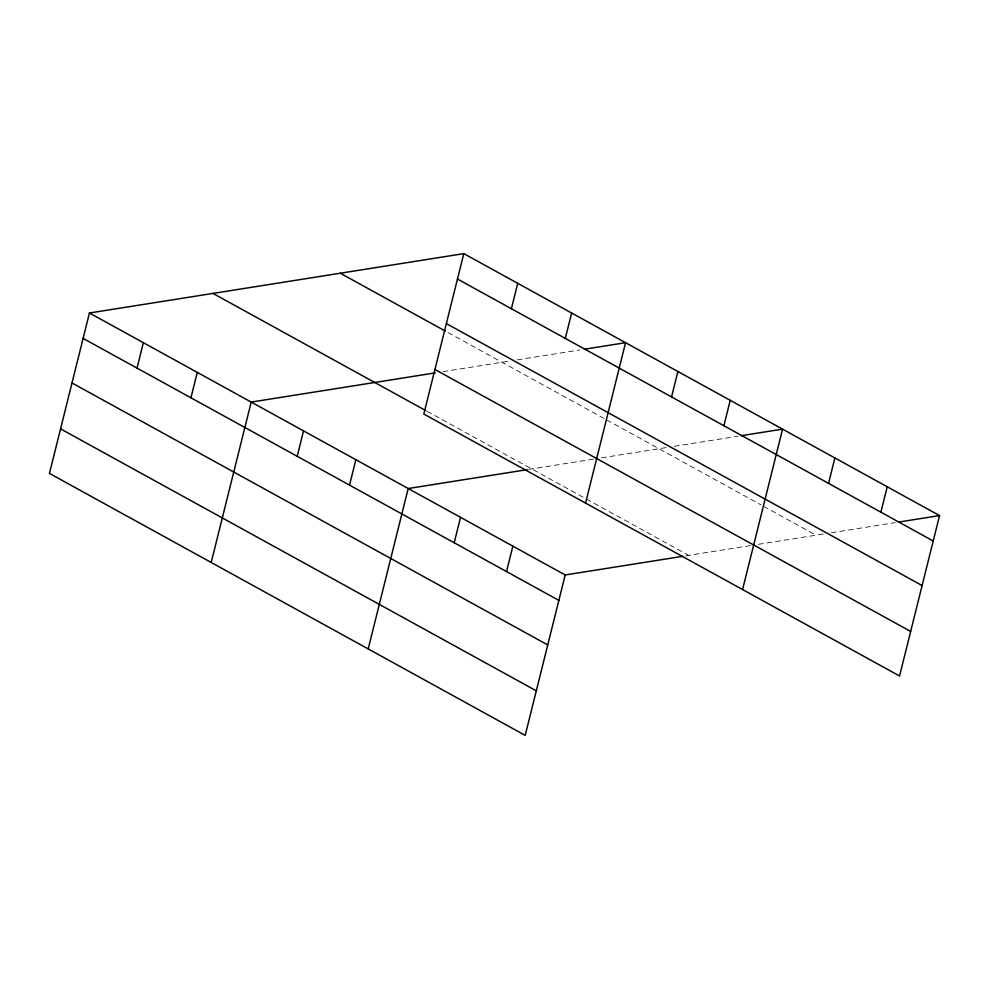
<?xml version="1.0" encoding="UTF-8"?>
<svg xmlns="http://www.w3.org/2000/svg" width="989" height="989" viewBox="0 0 989 989"><rect width="100%" height="100%" fill="white"/><g stroke="black" fill="none" stroke-linecap="round" stroke-linejoin="round"><path stroke-width="0.74" stroke-dasharray="4.95 3.71" d="M442.924 371.666L509.644 361.084M517.272 359.872L579.801 349.958M528.682 469.416L593.857 459.069M601.436 457.87L666.635 447.523M674.263 446.323L738.326 436.161M685.686 555.855L752.369 545.273M758.427 544.321L823.639 533.973M831.267 532.762L895.317 522.6M448.104 332.601L603.995 418.446M606.677 419.917L760.998 504.885M763.681 506.368L816.012 535.185M427.063 411.3L688.727 555.373"/><path stroke-width="1.48" d="M463.804 253.629L423.811 414.032L899.557 675.994L939.55 515.59L463.804 253.629L89.443 313.006L49.45 473.41L525.196 735.371L565.189 574.968L682.633 556.337M137.026 368.106L143.356 342.701M190.939 397.801L197.281 372.396M211.201 562.481L251.194 402.078L435.345 372.865M297.195 456.3L303.524 430.895M349.525 485.117L355.867 459.712M368.205 648.92L408.197 488.529L527.162 469.651M511.387 308.729L517.717 283.311M454.186 542.751L460.528 517.346M506.529 571.568L512.858 546.151M565.3 338.411L571.642 313.006M585.562 503.092L625.555 342.689L584.375 349.228M671.556 396.923L677.885 371.505M723.886 425.74L730.216 400.322M742.566 589.543L782.559 429.139L741.379 435.667M828.547 483.361L834.889 457.956M880.878 512.178L887.22 486.773M898.371 522.118L939.55 515.59M457.462 279.034L933.22 540.995M446.36 323.588L922.107 585.55M340.265 273.224L445.409 331.117M434.913 369.478L910.659 631.439M212.981 293.412L425.727 410.559M89.443 313.006L565.189 574.968M83.113 338.423L558.859 600.385M71.999 382.966L547.745 644.927M60.552 428.867L536.31 690.829"/></g></svg>
